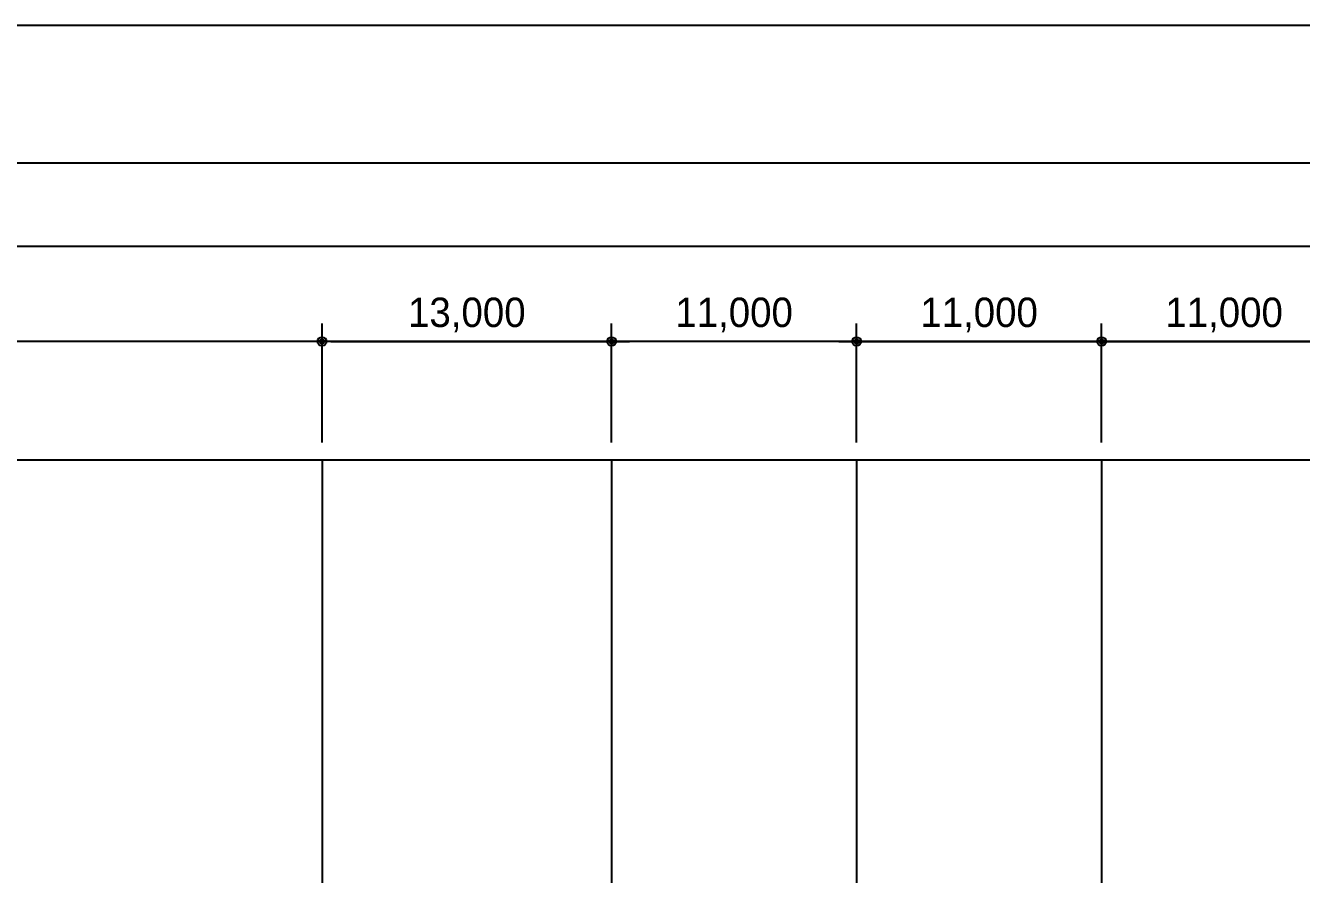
# Model space of a CAD drawing. Extents: x 152195838 to 323921156, y 365159662 to 730681027.
# Drawn here: x 161591194 to 161648482, y 365234751 to 365272862 of the extents above; entities that cross this region are included whole.
import ezdxf

# ---------------------------------------------------------------- set-up
doc = ezdxf.new("R2010")
doc.units = 0
doc.header["$MEASUREMENT"] = 0
doc.linetypes.add('CEN', pattern=[63, 60, -1, 1, -1])
doc.layers.get('0').update_dxf_attribs({"linetype": 'CONTINUOUS'})
doc.layers.get('Defpoints').update_dxf_attribs({"linetype": 'CONTINUOUS'})
doc.layers.add('4A.TEC CEN', color=1, linetype='CEN')
doc.layers.add('DEFPOINT', color=135, linetype='CONTINUOUS', plot=False)
doc.styles.add('돋움', font='')
doc.styles.get('돋움').set_extended_font_data('돋움')
doc.dimstyles.new('DIM_600(외부치수)', dxfattribs={"dimscale": 400, "dimtxt": 3.3, "dimasz": 1, "dimexe": 2, "dimexo": 2, "dimgap": 1, "dimtad": 1, "dimdec": 0, "dimdsep": 46, "dimlunit": 6, "dimtxsty": '돋움', "dimblk1": 'DIMDOT', "dimblk2": 'DIMDOT', "dimsah": 1, "dimcen": 2.5, "dimdle": 1.5, "dimclrd": 8, "dimclre": 8, "dimclrt": 3, "dimadec": 0, "dimazin": 0, "dimtfac": 1, "dimtdec": 0, "dimtix": 1, "dimtmove": 2, "dimatfit": 3, "dimldrblk": 'DIMDOT', "dimfxl": 1, "dimtvp": 1, "dimtolj": 1, "dimtzin": 0, "dimarcsym": 0})

# ---------------------------------------------------------------- blocks, each defined once
blk = doc.blocks.new('zw$44AB')
at = {"layer": 'DEFPOINT'}
for points in [[(194981, 0), (0, 0), (0, -66825), (194981, -66825)], [(11458, -66825), (194981, -66825), (194981, -4637), (11458, -4637)], [(14258, -66825), (194981, -66825), (194981, -7437), (14258, -7437)], [(17458, -66825), (194981, -66825), (194981, -10637), (17458, -10637)], [(21458, -66825), (194981, -66825), (194981, -14637), (21458, -14637)]]:
    blk.add_lwpolyline(points, close=True, dxfattribs=at)
blk = doc.blocks.new('DIMDOT')
at = {"color": 0}
blk.add_line((-2, 0), (2, 0), dxfattribs=at)
for radius in [0.5, 0.25]:
    blk.add_circle((0, 0), radius, dxfattribs=at)
blk = doc.blocks.new('*D172')
at = {"layer": 'DEFPOINT', "color": 8, "lineweight": -2}
for p, q in [((161628507, 365254146), (161628507, 365259479)), ((161639507, 365254146), (161639507, 365259479)), ((161628907, 365258679), (161639107, 365258679))]:
    blk.add_line(p, q, dxfattribs=at)
at = {"layer": 'Defpoints', "color": 0}
for p in [(161639507, 365258679), (161628507, 365253346), (161639507, 365253346)]:
    blk.add_point(p, dxfattribs=at)
at = {"layer": 'DEFPOINT', "color": 8, "lineweight": -2, "xscale": 400, "yscale": 400, "zscale": 400, "rotation": 180}
blk.add_blockref('DIMDOT', (161628507, 365258679), dxfattribs=at)
at = {"layer": 'DEFPOINT', "color": 8, "lineweight": -2, "xscale": 400, "yscale": 400, "zscale": 400}
blk.add_blockref('DIMDOT', (161639507, 365258679), dxfattribs=at)
at = {"layer": 'DEFPOINT', "color": 3, "insert": (161634007, 365259865), "char_height": 1320, "attachment_point": 5, "style": '돋움'}
blk.add_mtext('\\A1;11,000', dxfattribs=at)
blk = doc.blocks.new('*D173')
at = {"layer": 'DEFPOINT', "color": 8, "lineweight": -2}
for p, q in [((161639507, 365254146), (161639507, 365259479)), ((161650507, 365254146), (161650507, 365259479)), ((161639907, 365258679), (161650107, 365258679))]:
    blk.add_line(p, q, dxfattribs=at)
at = {"layer": 'Defpoints', "color": 0}
for p in [(161650507, 365258679), (161639507, 365253346), (161650507, 365253346)]:
    blk.add_point(p, dxfattribs=at)
at = {"layer": 'DEFPOINT', "color": 8, "lineweight": -2, "xscale": 400, "yscale": 400, "zscale": 400, "rotation": 180}
blk.add_blockref('DIMDOT', (161639507, 365258679), dxfattribs=at)
at = {"layer": 'DEFPOINT', "color": 8, "lineweight": -2, "xscale": 400, "yscale": 400, "zscale": 400}
blk.add_blockref('DIMDOT', (161650507, 365258679), dxfattribs=at)
at = {"layer": 'DEFPOINT', "color": 3, "insert": (161645007, 365259865), "char_height": 1320, "attachment_point": 5, "style": '돋움'}
blk.add_mtext('\\A1;11,000', dxfattribs=at)
blk = doc.blocks.new('*D169')
at = {"layer": 'DEFPOINT', "color": 8, "lineweight": -2}
for p, q in [((161617507, 365254146), (161617507, 365259479)), ((161628507, 365254146), (161628507, 365259479)), ((161628107, 365258679), (161617907, 365258679))]:
    blk.add_line(p, q, dxfattribs=at)
at = {"layer": 'Defpoints', "color": 0}
for p in [(161617507, 365258679), (161617507, 365253346), (161628507, 365253346)]:
    blk.add_point(p, dxfattribs=at)
at = {"layer": 'DEFPOINT', "color": 8, "lineweight": -2, "xscale": 400, "yscale": 400, "zscale": 400, "rotation": 180}
blk.add_blockref('DIMDOT', (161617507, 365258679), dxfattribs=at)
at = {"layer": 'DEFPOINT', "color": 8, "lineweight": -2, "xscale": 400, "yscale": 400, "zscale": 400}
blk.add_blockref('DIMDOT', (161628507, 365258679), dxfattribs=at)
at = {"layer": 'DEFPOINT', "color": 3, "insert": (161623007, 365259865), "char_height": 1320, "attachment_point": 5, "style": '돋움'}
blk.add_mtext('\\A1;11,000', dxfattribs=at)
blk = doc.blocks.new('*D170')
at = {"layer": 'DEFPOINT', "color": 8, "lineweight": -2}
for p, q in [((161604507, 365254146), (161604507, 365259479)), ((161617507, 365254146), (161617507, 365259479)), ((161604907, 365258679), (161617107, 365258679))]:
    blk.add_line(p, q, dxfattribs=at)
at = {"layer": 'Defpoints', "color": 0}
for p in [(161617507, 365258679), (161604507, 365253346), (161617507, 365253346)]:
    blk.add_point(p, dxfattribs=at)
at = {"layer": 'DEFPOINT', "color": 8, "lineweight": -2, "xscale": 400, "yscale": 400, "zscale": 400, "rotation": 180}
blk.add_blockref('DIMDOT', (161604507, 365258679), dxfattribs=at)
at = {"layer": 'DEFPOINT', "color": 8, "lineweight": -2, "xscale": 400, "yscale": 400, "zscale": 400}
blk.add_blockref('DIMDOT', (161617507, 365258679), dxfattribs=at)
at = {"layer": 'DEFPOINT', "color": 3, "insert": (161611007, 365259865), "char_height": 1320, "attachment_point": 5, "style": '돋움'}
blk.add_mtext('\\A1;13,000', dxfattribs=at)

msp = doc.modelspace()

# ---------------------------------------------------------------- linework, layer by layer
at = {"layer": '4A.TEC CEN', "color": 8, "ltscale": 500, "flags": 128}
for points in [[(161604506.94, 365253346.04), (161604506.94, 365183761.87)], [(161617506.94, 365253346.04), (161617506.94, 365183761.87)], [(161628506.94, 365253346.04), (161628506.94, 365183761.87)], [(161639506.94, 365253346.04), (161639506.94, 365183761.87)]]:
    msp.add_lwpolyline(points, dxfattribs=at)

# ---------------------------------------------------------------- block references
at = {"layer": 'DEFPOINT', "xscale": 1.333333333333333, "yscale": 1.333333333333333, "zscale": 1.333333333333333}
msp.add_blockref('zw$44AB', (161524824.07, 365272861.87), dxfattribs=at)

# ---------------------------------------------------------------- dimensions: what is measured, and where the dimension line sits
at = {"layer": 'DEFPOINT'}
for base, p1, p2, picture, middle in [((161617506.94, 365258679.37, -46250), (161604506.94, 365253346.04), (161617506.94, 365253346.04, -127187.5), '*D170', (161611006.94, 365259865.04, -46250)), ((161639506.94, 365258679.37, -46250), (161628506.94, 365253346.04, -46250), (161639506.94, 365253346.04, -46250), '*D172', (161634006.94, 365259865.04, -46250)), ((161650506.94, 365258679.37, -46250), (161639506.94, 365253346.04, -46250), (161650506.94, 365253346.04, -46250), '*D173', (161645006.94, 365259865.04, -46250))]:
    dim = msp.add_linear_dim(base=base, p1=p1, p2=p2, angle=180, dimstyle='DIM_600(외부치수)', override={"dimdec": 1, "dimtxsty": '돋움'}, dxfattribs=at)
    dim.commit()
    dim.dimension.update_dxf_attribs({"geometry": picture, "text_midpoint": middle})
dim = msp.add_linear_dim(base=(161617506.94, 365258679.37, -46250), p1=(161628506.94, 365253346.04, -46250), p2=(161617506.94, 365253346.04, -46250), dimstyle='DIM_600(외부치수)', override={"dimdec": 1, "dimtxsty": '돋움'}, dxfattribs=at)
dim.commit()
dim.dimension.update_dxf_attribs({"geometry": '*D169', "text_midpoint": (161623006.94, 365259865.04, -46250)})

doc.saveas('drawing.dxf')
